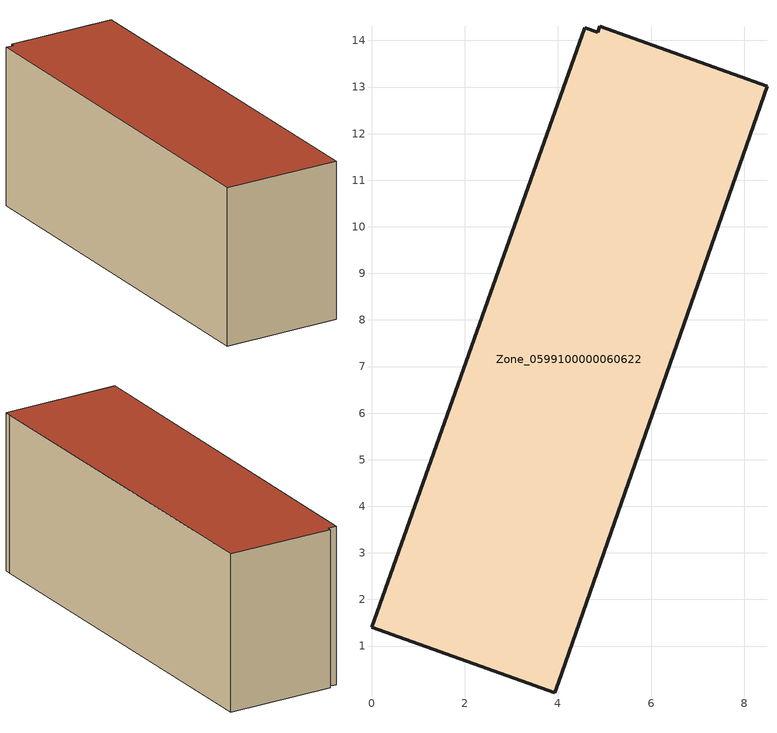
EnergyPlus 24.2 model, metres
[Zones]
Zone_0599100000060622
 floor ground (C_G): 0,1.4 4.58,14.28 4.85,14.17 4.9,14.3 8.49,13.02 4.02,0.23 3.94,0 z0.58
 wall outside (C_F): 4.02,0.23 8.49,13.02 4.9,14.3 4.85,14.17 4.58,14.28 0,1.4 3.94,0 4.02,0.23 z0.58:6.19
 roof outside (C_R): 4.58,14.28 0,1.4 3.94,0 4.02,0.23 8.49,13.02 4.9,14.3 4.85,14.17 z6.19
[BUILDING]
Pand.0599100000060622: North Axis=0; Terrain=City; Loads Convergence Tolerance Value=0.04; Temperature Convergence Tolerance Value=0.4; Solar Distribution=FullExterior; Maximum Number of Warmup Days=25; Minimum Number of Warmup Days=1
[Site:Location]
Rotterdam.The.Hague.AP_ZH_NLD Design_Conditions: Latitude=51.96; Longitude=4.45; Time Zone=1; Elevation=-4.5
[SITE:GROUNDTEMPERATURE:BUILDINGSURFACE]
18, 18, 18, 18, 18, 18, 18, 18, 18, 18, 18, 18
[MATERIAL] Thermal Absorptance=0.9; Solar Absorptance=0.7; Visible Absorptance=0.7
Name | Roughness | Thickness | Conductivity | Density | Specific Heat
G.TI.1965-1974 | MediumSmooth | 0.15 | 0.882353 | 540 | 1210
F.TI.1965-1974 | Rough | 0.3 | 0.697674 | 1920 | 840
R.TI.1965-1974 | MediumRough | 0.2 | 0.232558 | 1500 | 1000
[CONSTRUCTION]
C_G: G.TI.1965-1974
C_F: F.TI.1965-1974
C_R: R.TI.1965-1974
[ZONE]
Zone_0599100000060622: Type=1; Multiplier=1; Ceiling Height=Autocalculate; Volume=Autocalculate; Floor Area=autocalculate; Part of Total Floor Area=Yes
[ZONEINFILTRATION:DESIGNFLOWRATE]
Infil_Zone_0599100000060622: Zone or ZoneList or Space or SpaceList=Zone_0599100000060622; Schedule=AlwaysOn; Design Flow Rate Calculation Method=Flow/Area; Flow Rate per Floor Area=0.003; Constant Term Coefficient=1; Temperature Term Coefficient=0; Velocity Term Coefficient=0; Velocity Squared Term Coefficient=0
[HVACTEMPLATE:ZONE:IDEALLOADSAIRSYSTEM]
Zone_0599100000060622: Maximum Heating Supply Air Temperature=50; Minimum Cooling Supply Air Temperature=13; Maximum Heating Supply Air Humidity Ratio=0.0156; Minimum Cooling Supply Air Humidity Ratio=0.0077; Heating Limit=NoLimit; Cooling Limit=NoLimit; Dehumidification Control Type=ConstantSensibleHeatRatio; Cooling Sensible Heat Ratio=0.7; Dehumidification Setpoint=60; Humidification Control Type=None; Humidification Setpoint=30; Outdoor Air Method=None; Outdoor Air Flow Rate per Person=0.00944; Outdoor Air Flow Rate per Zone Floor Area=0; Outdoor Air Flow Rate per Zone=0; Demand Controlled Ventilation Type=None; Outdoor Air Economizer Type=NoEconomizer; Heat Recovery Type=None; Sensible Heat Recovery Effectiveness=0.7; Latent Heat Recovery Effectiveness=0.65
[ZONECONTROL:THERMOSTAT]
ThermostatControl_Zone_0599100000060622: Zone or ZoneList=Zone_0599100000060622; Control Type Schedule=DualSetpointControlType; Control 1=Thermostat_Zone_0599100000060622; Temperature Difference Between Cutout And Setpoint=0
[THERMOSTATSETPOINT:DUALSETPOINT]
Thermostat_Zone_0599100000060622: Heating Setpoint Temperature Schedule=HeatingSetpoint_Zone_0599100000060622; Cooling Setpoint Temperature Schedule=CoolingSetpoint_Zone_0599100000060622
[SCHEDULE:COMPACT]
HeatingSetpoint_Zone_0599100000060622: Through: 12/31, For: AllDays, Until: 24:00, 21
CoolingSetpoint_Zone_0599100000060622: Through: 12/31, For: AllDays, Until: 24:00, 24
DualSetpointControlType: Through: 12/31, For: AllDays, Until: 24:00, 4
AlwaysOn: Through: 12/31, For: AllDays, Until: 24:00, 1
